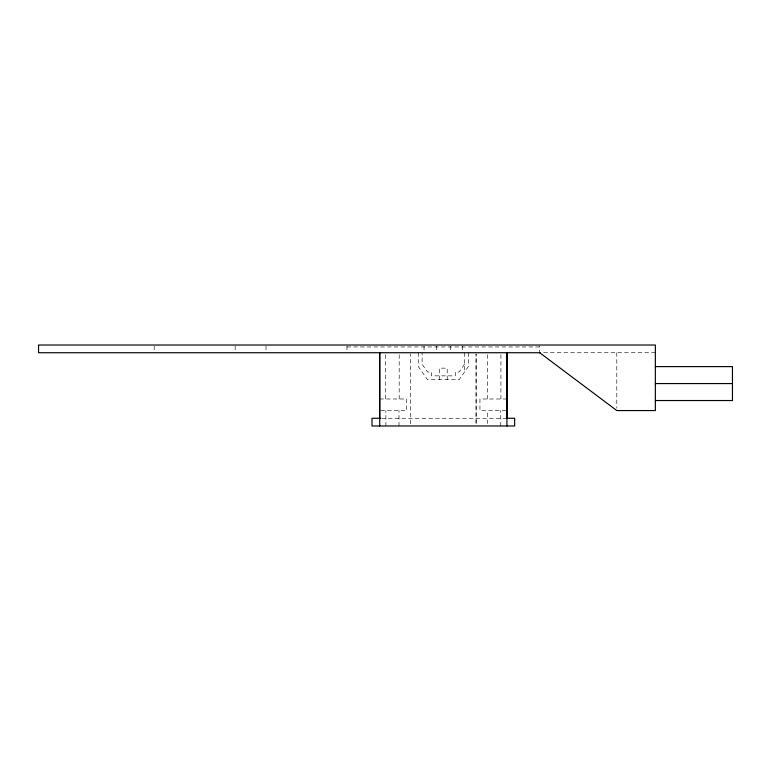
<?xml version="1.0" encoding="UTF-8"?>
<svg xmlns="http://www.w3.org/2000/svg" width="771" height="771" viewBox="0 0 771 771"><rect width="100%" height="100%" fill="white"/><g stroke="black" fill="none" stroke-linecap="round" stroke-linejoin="round"><path stroke-width="0.58" stroke-dasharray="3.85 2.89" d="M385.722 398.993L385.702 352.733M385.895 425.978L385.885 410.558M398.993 425.978L398.993 410.558M399.185 398.993L399.185 353.918M410.558 423.771L410.558 353.937M476.092 423.771L476.092 353.937L476.092 423.578M487.465 398.993L487.465 353.918M487.657 423.607L487.657 410.558M500.755 425.978L500.764 410.558M500.928 398.993L500.928 352.733M464.527 364.298L459.13 372.007L455.275 372.007L455.275 375.863L431.375 375.863L431.375 372.007L427.519 372.007L422.123 364.298L422.123 352.733M346.95 346.95L539.7 346.95M655.35 352.733L539.7 352.733L539.7 346.121M379.717 398.993L406.702 398.993L406.702 410.558L379.717 410.558M506.933 398.993L479.947 398.993L479.947 410.558L506.933 410.558M381.597 418.267L506.933 418.267M616.8 352.733L616.8 408.148M468.382 352.733L468.382 366.504L459.13 379.717L427.519 379.717L418.267 366.504L418.267 352.733M464.527 352.733L464.527 372.007M462.6 346.121L462.6 350.526M450.245 346.121L450.245 352.733M447.18 379.717L447.18 368.152L439.47 368.152L439.47 379.717M436.752 346.121L436.752 350.526M424.05 346.121L424.05 350.526M346.95 346.121L346.95 350.526M265.995 346.121L265.995 350.526M235.155 346.121L235.155 350.526M154.2 346.121L154.181 350.526"/><path stroke-width="1.16" d="M379.717 425.978L379.717 352.733L379.717 418.267M506.933 425.978L506.933 352.733L506.933 418.267L514.643 418.267L514.643 425.978L372.007 425.978L372.007 418.267L380.44 418.267M539.902 352.733L38.55 352.733L38.55 345.022L655.35 345.022L655.35 410.558L616.8 410.558L539.7 352.733M655.35 366.611L732.45 366.611L732.45 400.535L655.35 400.535M655.35 383.572L732.45 383.572"/></g></svg>
